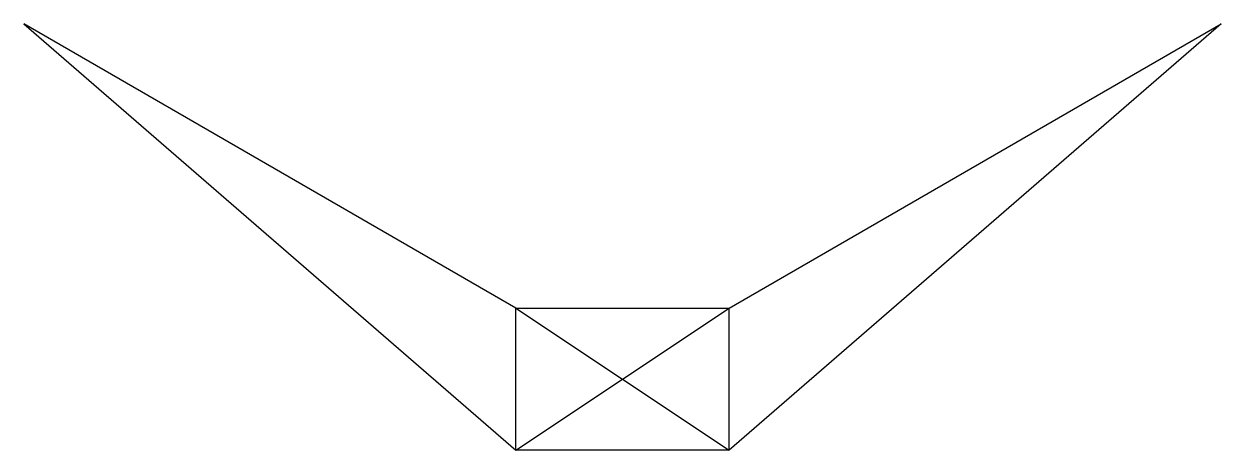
# Model space of a CAD drawing. Extents: x 0 to 16.9, y -6 to 0.
import ezdxf

# ---------------------------------------------------------------- set-up
doc = ezdxf.new("R2010")
doc.units = 0
doc.layers.get('0').update_dxf_attribs({"linetype": 'CONTINUOUS'})

msp = doc.modelspace()

# ---------------------------------------------------------------- linework, layer by layer
for p, q in [((6.928, -4), (0, 0)), ((0, 0), (6.928, -6)), ((9.928, -4), (16.856, 0)), ((16.856, 0), (9.928, -6)), ((6.928, -4), (9.928, -4)), ((6.928, -6), (9.928, -4)), ((6.928, -4), (9.928, -6)), ((6.928, -6), (6.928, -4)), ((9.928, -6), (9.928, -4)), ((9.928, -6), (6.928, -6))]:
    msp.add_line(p, q)

doc.saveas('drawing.dxf')
